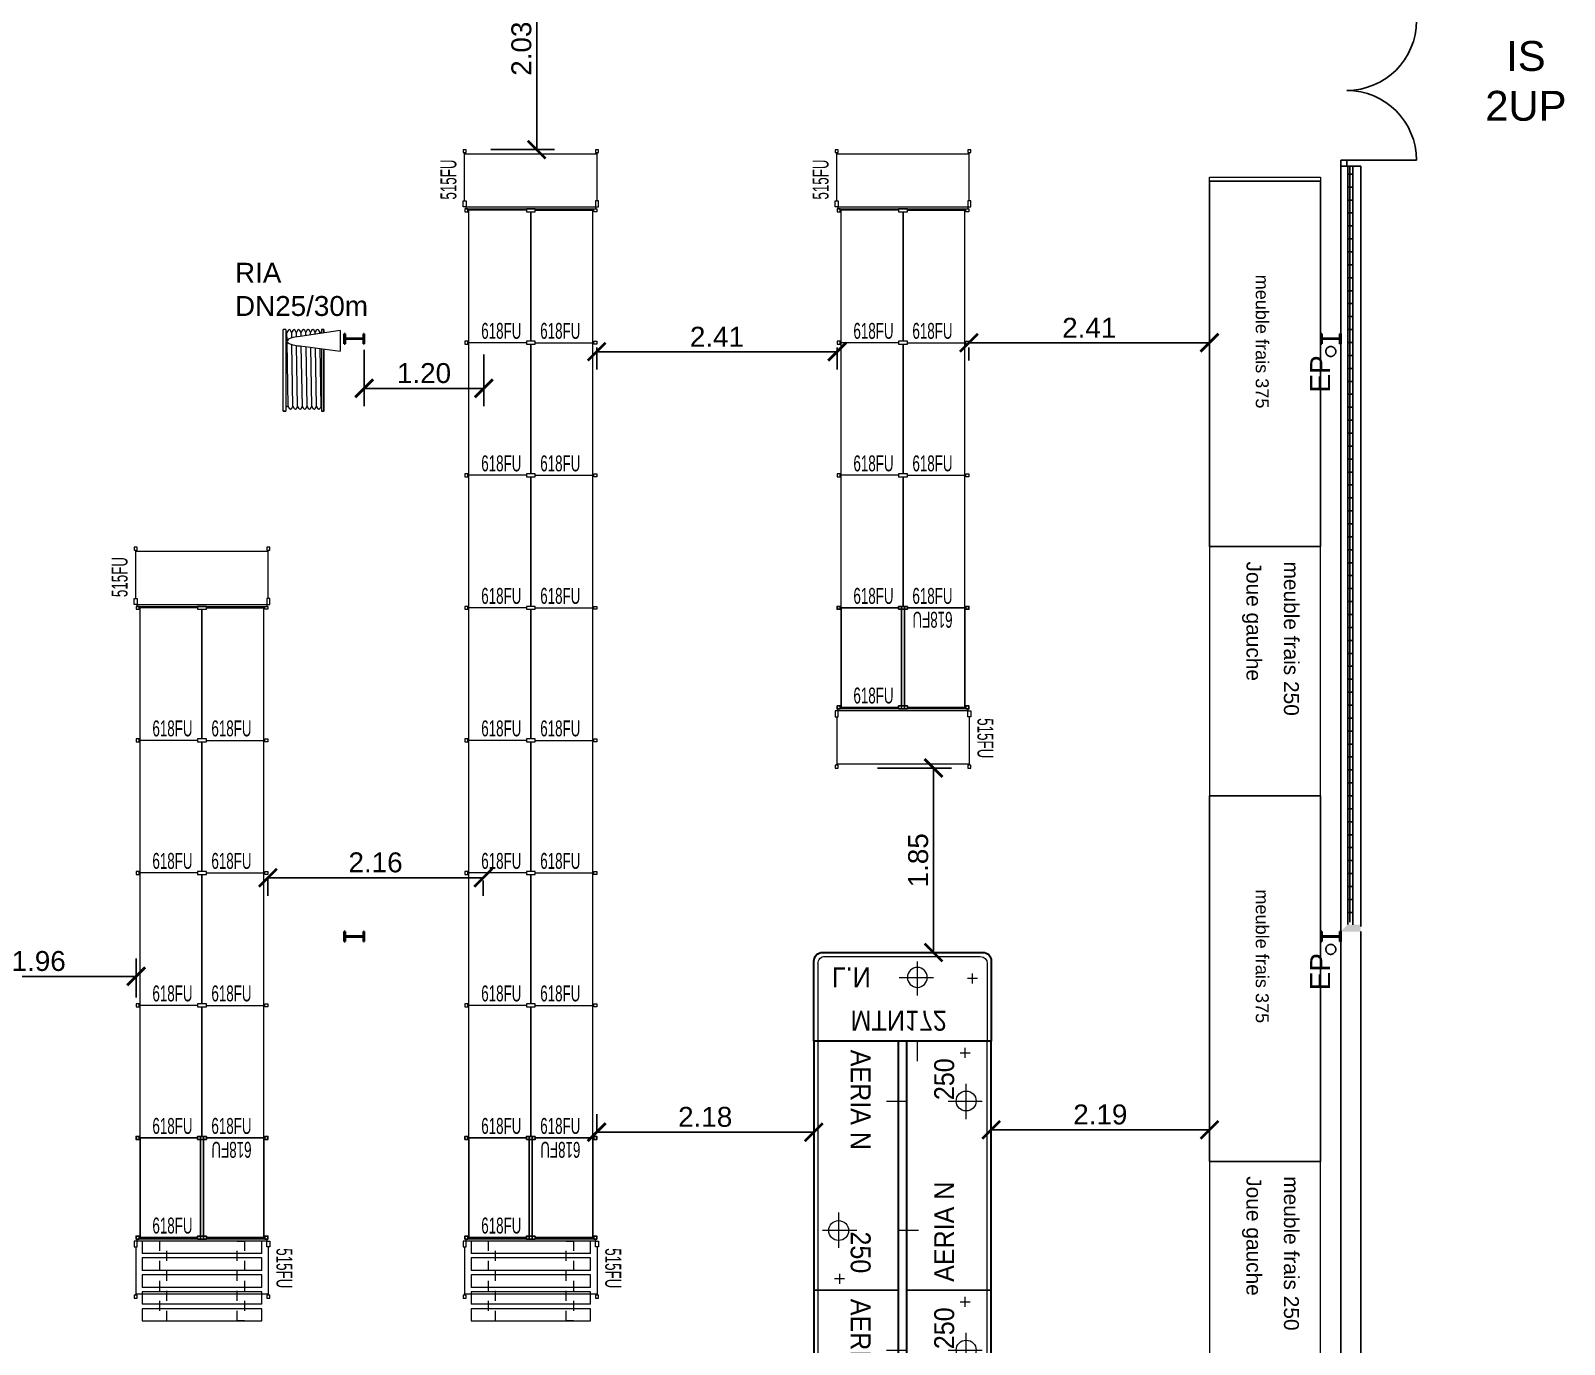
# Model space of a CAD drawing. Header units: millimetres. Extents: x 15590 to 15992, y 1055 to 1132.
# Drawn here: x 15718.58 to 15733.97, y 1092.16 to 1105.35 of the extents above; entities that cross this region are included whole.
import ezdxf
from ezdxf.enums import TextEntityAlignment as Align

# ---------------------------------------------------------------- set-up
doc = ezdxf.new("R2010")
doc.units = ezdxf.units.MM
doc.header["$MEASUREMENT"] = 0
doc.linetypes.add('CACHE2', pattern=[0.1875, 0.125, -0.0625])
doc.linetypes.add('Tirets', pattern=[0.004586, 0.002822, -0.001764])
doc.layers.get('0').update_dxf_attribs({"lineweight": 9})
for name, color, linetype in [('007-GONDOLES', 5, 'Continuous'), ('EP', 7, 'Continuous'), ('FAMILLES', 8, 'Continuous'), ('frais', 5, 'Continuous'), ('GOND', 6, 'Continuous'), ('Gondoles.VETTI', 7, 'Continuous'), ('Mobilier', 252, 'Continuous'), ('murs exterieurs.P', 7, 'Continuous'), ('murs interieurs.P', 7, 'Continuous'), ('structure', 7, 'Continuous')]:
    doc.layers.add(name, color=color, linetype=linetype)
for name, color, linetype, lineweight in [('DM cloison', 7, 'Continuous', 9), ('DM Divers', 7, 'Continuous', 9), ('DM RIA', 7, 'Continuous', 9)]:
    doc.layers.add(name, color=color, linetype=linetype, lineweight=lineweight)
doc.styles.add('GENERATED_STYLE_2', font='')
doc.styles.get("Standard").update_dxf_attribs({"font": 'swiss.ttf', "height": 0.2})
doc.styles.get('GENERATED_STYLE_2').set_extended_font_data('Arial Occidental')
doc.dimstyles.get("Standard").update_dxf_attribs({"dimtxt": 0.2, "dimasz": 0.18, "dimexe": 0.18, "dimexo": 0.0625, "dimgap": 0.05, "dimtad": 1, "dimzin": 4, "dimdsep": 46, "dimtxsty": 'Standard', "dimblk": 'ARCHTICK', "dimcen": 0.09, "dimadec": 0, "dimazin": 0, "dimtfac": 1, "dimtofl": 0, "dimtmove": 0, "dimatfit": 3, "dimfxl": 1, "dimtolj": 1, "dimtzin": 0, "dimarcsym": 0})

# ---------------------------------------------------------------- blocks, each defined once
blk = doc.blocks.new('2 UP')
at = {"layer": 'DM Divers', "insert": (66, -204), "char_height": 300, "width": 1121.01, "attachment_point": 2}
blk.add_mtext('{\\fArial|b0|i0|c0|p34;\\C1;IS \\P2UP}', dxfattribs=at)
blk = doc.blocks.new('*U45')
at = {"layer": 'DM RIA', "color": 1, "linetype": 'Continuous'}
for p, q in [((-470, -809), (-470, 11)), ((-443, 11), (-470, 11)), ((-443, 11), (-443, -809)), ((104, 0), (-299, -60)), ((-60, 11), (-86, 11)), ((-86, 11), (-60, 11)), ((-86, 11), (-86, -28)), ((-60, -18), (-60, 11)), ((-60, 11), (-60, -24)), ((104, 0), (104, -209)), ((-431, -22), (-443, -22)), ((-430, -103), (-431, -22)), ((-419, -759), (-430, -113)), ((-383, -74), (-384, -22)), ((-371, -759), (-382, -142)), ((-336, -64), (-337, -22)), ((-337, -22), (-337, -22)), ((-324, -759), (-335, -152)), ((-289, -58), (-290, -22)), ((-243, -22), (-243, -22)), ((-242, -51), (-243, -22)), ((-195, -44), (-196, -22)), ((-148, -38), (-148, -22)), ((-86, -22), (-101, -22)), ((-101, -31), (-101, -22)), ((-299, -155), (104, -209)), ((-277, -759), (-288, -157)), ((-230, -761), (-240, -163)), ((-183, -760), (-193, -169)), ((-136, -759), (-146, -176)), ((-88, -758), (-98, -182)), ((-86, -184), (-86, -809)), ((-60, -187), (-60, -809)), ((-60, -809), (-60, -198)), ((-371, -759), (-372, -759)), ((-86, -759), (-89, -759)), ((-470, -809), (-443, -809)), ((-443, -809), (-470, -809)), ((-86, -809), (-60, -809)), ((-60, -809), (-86, -809))]:
    blk.add_line(p, q, dxfattribs=at)
for centre, major_axis, start_param, end_param in [((-408, -120), (0, 128), 5.586483, 6.979887), ((-361, -120), (0, 128), 5.586483, 6.979887), ((-313, -120), (0, 128), 5.586483, 6.979887), ((-266, -120), (0, 128), 5.586483, 6.979887), ((-219, -120), (0, 128), 5.586483, 6.979887), ((-172, -120), (0, 128), 5.586483, 6.979887), ((-125, -119), (0, 128), 5.586483, 6.979887), ((-260, -108), (-170, 0), 4.940257, 7.626113), ((-392, -641), (-41, -121), 5.930977, 6.635394), ((-397, -661), (2, -128), 5.58648, 6.97989), ((-349, -662), (2, -128), 5.586496, 6.979875), ((-302, -662), (2, -128), 5.586491, 6.97988), ((-255, -663), (2, -128), 5.58648, 6.97989), ((-208, -663), (2, -128), 5.58648, 6.97989), ((-161, -662), (2, -128), 5.586496, 6.979875), ((-114, -661), (2, -128), 5.58648, 6.97989)]:
    blk.add_ellipse(centre, major_axis=major_axis, ratio=0.287901, start_param=start_param, end_param=end_param, dxfattribs=at)
blk = doc.blocks.new('RIA 25 30 m')
at = {"layer": 'DM RIA', "insert": (49, 587), "char_height": 200, "width": 1661.44, "attachment_point": 1}
blk.add_mtext('{\\fArial|b0|i0|c0|p34;\\C1;RIA DN25/30m}', dxfattribs=at)
blk = doc.blocks.new('FRAIS250')
at = {"layer": 'frais', "linetype": 'ByBlock', "lineweight": -2}
for p, q in [((-0.558, 2.5), (-0.558, 0)), ((0.557, 2.5), (-0.558, 2.5)), ((0.557, 0), (0.557, 2.5)), ((-0.558, 0), (0.557, 0)), ((-0.558, 0), (0.557, 0))]:
    blk.add_line(p, q, dxfattribs=at)
at = {"layer": 'frais', "linetype": 'ByBlock', "lineweight": -2, "oblique": -180, "text_generation_flag": 6}
for s, p in [('Joue gauche', (-0.187, 2.351)), ('meuble frais 250', (0.189, 2.351))]:
    blk.add_text(s, height=0.15, rotation=90, dxfattribs=at).set_placement(p)
blk = doc.blocks.new('_ArchTick')
at = {"color": 0, "linetype": 'ByBlock', "const_width": 0.15}
blk.add_lwpolyline([(-0.5, -0.5), (0.5, 0.5)], dxfattribs=at)
blk = doc.blocks.new('*D191')
at = {"color": 0, "lineweight": -2, "transparency": 16777216}
for p, q in [((15721.928, 1102.146), (15721.928, 1101.58)), ((15723.128, 1102.1), (15723.128, 1101.58)), ((15723.128, 1101.76), (15721.928, 1101.76))]:
    blk.add_line(p, q, dxfattribs=at)
at = {"layer": 'DEFPOINTS', "color": 0, "transparency": 16777216}
for p in [(15721.928, 1102.208), (15723.128, 1102.162), (15721.928, 1101.76)]:
    blk.add_point(p, dxfattribs=at)
at = {"color": 0, "lineweight": -2, "transparency": 16777216, "xscale": 0.18, "yscale": 0.18, "zscale": 0.18, "rotation": 180}
blk.add_blockref('_ArchTick', (15721.928, 1101.76), dxfattribs=at)
at = {"color": 0, "lineweight": -2, "transparency": 16777216, "xscale": 0.18, "yscale": 0.18, "zscale": 0.18}
blk.add_blockref('_ArchTick', (15723.128, 1101.76), dxfattribs=at)
at = {"color": 0, "transparency": 16777216, "insert": (15722.528, 1101.912), "char_height": 0.2, "attachment_point": 5}
blk.add_mtext('\\A1;1.20', dxfattribs=at)
blk = doc.blocks.new('*D192')
at = {"color": 0, "lineweight": -2, "transparency": 16777216}
for p, q in [((15723.982, 1106.183), (15723.479, 1106.183)), ((15723.659, 1106.183), (15723.659, 1104.156)), ((15723.197, 1104.156), (15723.839, 1104.156))]:
    blk.add_line(p, q, dxfattribs=at)
at = {"layer": 'DEFPOINTS', "color": 0, "transparency": 16777216}
for p in [(15724.044, 1106.183), (15723.135, 1104.156), (15723.659, 1104.156)]:
    blk.add_point(p, dxfattribs=at)
at = {"color": 0, "lineweight": -2, "transparency": 16777216, "xscale": 0.18, "yscale": 0.18, "zscale": 0.18}
for p, rotation in [((15723.659, 1106.183), 90), ((15723.659, 1104.156), 270)]:
    blk.add_blockref('_ArchTick', p, dxfattribs=dict(at, rotation=rotation))
at = {"color": 0, "transparency": 16777216, "insert": (15723.506, 1105.169), "char_height": 0.2, "attachment_point": 5, "rotation": 90}
blk.add_mtext('\\A1;2.03', dxfattribs=at)
blk = doc.blocks.new('*U65')
at = {"color": 5, "linetype": 'ByBlock', "lineweight": -2}
for p, q in [((0.04, 1.115), (3.71, 1.115)), ((0.04, 1.115), (0.04, 0)), ((3.71, 1.115), (3.71, 0)), ((3.71, 0), (0.04, 0))]:
    blk.add_line(p, q, dxfattribs=at)
blk.add_text('meuble frais 375', height=0.13, dxfattribs=at).set_placement((0.98, 0.464))
blk = doc.blocks.new('aeria-N250')
at = {"layer": '007-GONDOLES', "lineweight": 5}
for p, q in [((190, 105), (190, 85)), ((0, 85), (0, 0)), ((0, 85), (0, 0)), ((250, 0), (250, 85)), ((250, 0), (250, 85)), ((190, 43.1), (190, 8.9)), ((238.5, 31), (238.5, 21)), ((171.9, 25), (207.3, 25)), ((233.5, 26), (243.5, 26)), ((0, 4), (250, 4))]:
    blk.add_line(p, q, dxfattribs=at)
at = {"layer": '007-GONDOLES', "lineweight": 30}
for p, q in [((250, 85), (0, 85)), ((0, 0), (250, 0))]:
    blk.add_line(p, q, dxfattribs=at)
at = {"layer": '007-GONDOLES', "lineweight": 5}
blk.add_circle((190, 25), 10, dxfattribs=at)
at = {"layer": '007-GONDOLES', "lineweight": 5, "width": 0.9}
blk.add_text('AERIA N', height=20, dxfattribs=at).set_placement((8.5, 47.1), align=Align.MIDDLE_LEFT)
blk.add_text('250', height=20, dxfattribs=at).set_placement((211.9, 47.1), align=Align.MIDDLE_CENTER)
blk = doc.blocks.new('aeria-MTN172')
at = {"layer": '007-GONDOLES', "lineweight": 30}
for p, q in [((80.4, 178), (0, 178)), ((0, 178), (0, 0)), ((89, 8.6), (89, 169.4)), ((0, 0), (80.4, 0))]:
    blk.add_line(p, q, dxfattribs=at)
at = {"layer": '007-GONDOLES', "lineweight": 5}
for p, q in [((78, 174), (0, 174)), ((58, 159), (68, 159)), ((63, 164), (63, 154)), ((85, 11), (85, 167)), ((64, 85.6), (64, 120)), ((-20, 103.8), (0, 103.8)), ((45.9, 103.8), (80.1, 103.8)), ((78, 4), (0, 4))]:
    blk.add_line(p, q, dxfattribs=at)
blk.add_circle((64, 103.8), 10, dxfattribs=at)
for centre, start, end in [((78, 167), 0, 90), ((78, 11), 270, 0)]:
    blk.add_arc(centre, 7, start, end, dxfattribs=at)
at = {"layer": '007-GONDOLES', "lineweight": 30}
for centre, start, end in [((80.4, 169.4), 0, 90), ((80.4, 8.6), 270, 0)]:
    blk.add_arc(centre, 8.6, start, end, dxfattribs=at)
at = {"layer": '007-GONDOLES', "lineweight": 5, "width": 0.9}
blk.add_text('MTN172', height=20, rotation=90, dxfattribs=at).set_placement((20.5, 85.1), align=Align.MIDDLE_CENTER)
blk.add_text('L.N', height=20, rotation=90, dxfattribs=at).set_placement((64, 18), align=Align.MIDDLE_LEFT)
blk = doc.blocks.new('*D218')
at = {"color": 0, "lineweight": -2, "transparency": 16777216}
for p, q in [((15717.683, 1095.645), (15717.683, 1096.038)), ((15719.639, 1095.645), (15719.639, 1096.038)), ((15717.683, 1095.858), (15719.639, 1095.858))]:
    blk.add_line(p, q, dxfattribs=at)
at = {"layer": 'DEFPOINTS', "color": 0, "transparency": 16777216}
for p in [(15719.639, 1095.858), (15717.683, 1095.582), (15719.639, 1095.582)]:
    blk.add_point(p, dxfattribs=at)
at = {"color": 0, "lineweight": -2, "transparency": 16777216, "xscale": 0.18, "yscale": 0.18, "zscale": 0.18, "rotation": 180}
blk.add_blockref('_ArchTick', (15717.683, 1095.858), dxfattribs=at)
at = {"color": 0, "lineweight": -2, "transparency": 16777216, "xscale": 0.18, "yscale": 0.18, "zscale": 0.18}
blk.add_blockref('_ArchTick', (15719.639, 1095.858), dxfattribs=at)
at = {"color": 0, "transparency": 16777216, "insert": (15718.661, 1096.011), "char_height": 0.2, "attachment_point": 5}
blk.add_mtext('\\A1;1.96', dxfattribs=at)
blk = doc.blocks.new('*D219')
at = {"color": 0, "lineweight": -2, "transparency": 16777216}
for p, q in [((15720.962, 1096.85), (15720.962, 1096.668)), ((15720.962, 1096.848), (15723.123, 1096.848)), ((15723.123, 1096.82), (15723.123, 1096.668))]:
    blk.add_line(p, q, dxfattribs=at)
at = {"layer": 'DEFPOINTS', "color": 0, "transparency": 16777216}
for p in [(15720.962, 1096.912), (15723.123, 1096.882), (15723.123, 1096.848)]:
    blk.add_point(p, dxfattribs=at)
at = {"color": 0, "lineweight": -2, "transparency": 16777216, "xscale": 0.18, "yscale": 0.18, "zscale": 0.18, "rotation": 180}
blk.add_blockref('_ArchTick', (15720.962, 1096.848), dxfattribs=at)
at = {"color": 0, "lineweight": -2, "transparency": 16777216, "xscale": 0.18, "yscale": 0.18, "zscale": 0.18}
blk.add_blockref('_ArchTick', (15723.123, 1096.848), dxfattribs=at)
at = {"color": 0, "transparency": 16777216, "insert": (15722.042, 1097.001), "char_height": 0.2, "attachment_point": 5}
blk.add_mtext('\\A1;2.16', dxfattribs=at)
blk = doc.blocks.new('2P618X133')
at = {"color": 6}
for points in [[(-0.621, 1.345), (-0.631, 1.345), (-0.631, 1.36), (-0.662, 1.36), (-0.662, 1.33), (-0.631, 1.33), (-0.631, 1.345), (-0.621, 1.345)], [(-0.045, 1.345), (-0.621, 1.345)], [(-0.621, 0.015), (-0.621, 1.345)], [(0.045, 1.345), (0.621, 1.345)], [(0.621, 1.345), (0.631, 1.345), (0.631, 1.36), (0.662, 1.36), (0.662, 1.33), (0.631, 1.33), (0.631, 1.345), (0.621, 1.345)], [(0.621, 0.015), (0.621, 1.345)], [(-0.621, 0.015), (-0.631, 0.015), (-0.631, 0.03), (-0.662, 0.03), (-0.662, 0), (-0.631, 0), (-0.631, 0.015), (-0.621, 0.015)], [(-0.045, 0.015), (-0.621, 0.015)], [(0.045, 0.015), (0.621, 0.015)], [(0.621, 0.015), (0.631, 0.015), (0.631, 0.03), (0.662, 0.03), (0.662, 0), (0.631, 0), (0.631, 0.015), (0.621, 0.015)]]:
    blk.add_lwpolyline(points, dxfattribs=at)
for points in [[(-0.045, 1.33), (0.045, 1.33), (0.045, 1.36), (-0.045, 1.36)], [(-0.045, 0), (0.045, 0), (0.045, 0.03), (-0.045, 0.03)]]:
    blk.add_lwpolyline(points, close=True, dxfattribs=at)
at = {"color": 7, "lineweight": 25}
blk.add_lwpolyline([(0, 0.03), (0, 1.33)], dxfattribs=at)
blk.add_lwpolyline([(0, 0.03), (0, 1.33)], dxfattribs=at)
at = {"color": 151, "lineweight": 15, "width": 0.6}
for p in [(-0.095, 0.135), (0.497, 0.135)]:
    blk.add_text('618FU', height=0.16, dxfattribs=at).set_placement(p, align=Align.MIDDLE_RIGHT)
blk = doc.blocks.new('TG 515X133')
at = {"color": 6}
for p, q in [((-0.68, 0.02), (-0.68, 0.08)), ((-0.68, 0.08), (-0.65, 0.08)), ((-0.65, 0.02), (-0.68, 0.02)), ((-0.65, 0.08), (-0.65, 0.02)), ((-0.65, 0), (-0.65, 0.02)), ((-0.65, 0.02), (0.65, 0.02)), ((-0.65, 0), (0.65, 0)), ((0.68, 0.08), (0.65, 0.08)), ((0.65, 0.08), (0.65, 0.02)), ((0.65, 0.02), (0.68, 0.02)), ((0.65, 0.02), (0.65, 0)), ((0.68, 0.02), (0.68, 0.08))]:
    blk.add_line(p, q, dxfattribs=at)
for points in [[(-0.665, 0.5535), (-0.665, 0.5635), (-0.65, 0.5635), (-0.65, 0.5935), (-0.68, 0.5935), (-0.68, 0.5635), (-0.665, 0.5635), (-0.665, 0.5535)], [(-0.665, 0.08), (-0.665, 0.5535)], [(-0.665, 0.553), (0.665, 0.553)], [(0.665, 0.5535), (0.665, 0.5635), (0.68, 0.5635), (0.68, 0.5935), (0.65, 0.5935), (0.65, 0.5635), (0.665, 0.5635), (0.665, 0.5535)], [(0.665, 0.08), (0.665, 0.5535)]]:
    blk.add_lwpolyline(points, dxfattribs=at)
blk = doc.blocks.new('TG 515X133 1')
blk.add_blockref('TG 515X133', (0, 0))
at = {"color": 151, "lineweight": 15, "width": 0.6}
blk.add_text('515FU', height=0.16, rotation=90, dxfattribs=at).set_placement((-0.827, 0.495), align=Align.MIDDLE_RIGHT)
blk = doc.blocks.new('JOUE FRAIS')
at = {"layer": 'frais', "linetype": 'ByBlock', "lineweight": -2}
for p, q in [((-0.558, 0.04), (0.557, 0.04)), ((-0.558, 0), (-0.558, 0.04)), ((0.557, 0), (-0.558, 0)), ((0.557, 0.04), (0.557, 0))]:
    blk.add_line(p, q, dxfattribs=at)
blk = doc.blocks.new('A$C29413FD8')
at = {"layer": 'Mobilier', "color": 34, "linetype": 'Continuous', "lineweight": 9}
for p, q in [((0.125, 1.2), (0, 1.2)), ((0, 1.2), (0, 0)), ((0.125, 1.2), (0.125, 0)), ((0.295, 1.2), (0.17, 1.2)), ((0.17, 1.2), (0.17, 0)), ((0.295, 1.2), (0.295, 0)), ((0.465, 1.2), (0.34, 1.2)), ((0.34, 1.2), (0.34, 0)), ((0.465, 1.2), (0.465, 0)), ((0.635, 1.2), (0.51, 1.2)), ((0.51, 1.2), (0.51, 0)), ((0.635, 1.2), (0.635, 0)), ((0.8, 1.2), (0.68, 1.2)), ((0.68, 1.2), (0.68, 0)), ((0.8, 0), (0.8, 1.2)), ((0, 0), (0.125, 0)), ((0.17, 0), (0.295, 0)), ((0.34, 0), (0.465, 0)), ((0.51, 0), (0.635, 0)), ((0.68, 0), (0.8, 0))]:
    blk.add_line(p, q, dxfattribs=at)
at = {"layer": 'Mobilier', "color": 34, "linetype": 'CACHE2', "lineweight": 9, "ltscale": 0.8}
for points in [[(0, 1.027), (0.8, 1.027), (0.8, 0.953), (0, 0.953)], [(0, 0.173), (0.8, 0.173), (0.8, 0.247), (0, 0.247)]]:
    blk.add_lwpolyline(points, close=True, dxfattribs=at)
blk = doc.blocks.new('A$C72C830AC')
at = {"layer": 'GOND', "color": 7, "lineweight": 25}
blk.add_lwpolyline([(0, 1.03), (0, 0.03)], dxfattribs=at)
at = {"layer": 'GOND'}
for points in [[(0.06, 1.03), (0, 1.03), (0, 1), (0.06, 1)], [(0.06, 0.03), (0, 0.03), (0, 0), (0.06, 0)]]:
    blk.add_lwpolyline(points, close=True, dxfattribs=at)
for points in [[(0.06, 1.015), (0.636, 1.015)], [(0.636, 1.015), (0.646, 1.015), (0.646, 1), (0.676, 1), (0.676, 1.03), (0.646, 1.03), (0.646, 1.015), (0.636, 1.015)], [(0.636, 1.015), (0.636, 0.015)], [(0.06, 0.015), (0.636, 0.015)], [(0.636, 0.015), (0.646, 0.015), (0.646, 0), (0.676, 0), (0.676, 0.03), (0.646, 0.03), (0.646, 0.015), (0.636, 0.015)]]:
    blk.add_lwpolyline(points, dxfattribs=at)
at = {"color": 151, "lineweight": 15, "width": 0.6}
blk.add_text('618FU', height=0.16, rotation=180, dxfattribs=at).set_placement((0.11, 0.895), align=Align.MIDDLE_RIGHT)
blk = doc.blocks.new('*D226')
at = {"color": 0, "lineweight": -2, "transparency": 16777216}
for p, q in [((15727.078, 1097.949), (15727.821, 1097.949)), ((15727.641, 1097.949), (15727.641, 1096.098)), ((15727.393, 1096.098), (15727.821, 1096.098))]:
    blk.add_line(p, q, dxfattribs=at)
at = {"layer": 'DEFPOINTS', "color": 0, "transparency": 16777216}
for p in [(15727.015, 1097.949), (15727.331, 1096.098), (15727.641, 1096.098)]:
    blk.add_point(p, dxfattribs=at)
at = {"color": 0, "lineweight": -2, "transparency": 16777216, "xscale": 0.18, "yscale": 0.18, "zscale": 0.18}
for p, rotation in [((15727.641, 1097.949), 90), ((15727.641, 1096.098), 270)]:
    blk.add_blockref('_ArchTick', p, dxfattribs=dict(at, rotation=rotation))
at = {"color": 0, "transparency": 16777216, "insert": (15727.488, 1097.023), "char_height": 0.2, "attachment_point": 5, "rotation": 90}
blk.add_mtext('\\A1;1.85', dxfattribs=at)
blk = doc.blocks.new('*D227')
at = {"color": 0, "lineweight": -2, "transparency": 16777216}
for p, q in [((15724.261, 1094.285), (15724.261, 1094.474)), ((15726.439, 1094.285), (15726.439, 1094.474)), ((15724.261, 1094.294), (15726.439, 1094.294))]:
    blk.add_line(p, q, dxfattribs=at)
at = {"layer": 'DEFPOINTS', "color": 0, "transparency": 16777216}
for p in [(15724.261, 1094.222), (15726.439, 1094.294), (15726.439, 1094.222)]:
    blk.add_point(p, dxfattribs=at)
at = {"color": 0, "lineweight": -2, "transparency": 16777216, "xscale": 0.18, "yscale": 0.18, "zscale": 0.18, "rotation": 180}
blk.add_blockref('_ArchTick', (15724.261, 1094.294), dxfattribs=at)
at = {"color": 0, "lineweight": -2, "transparency": 16777216, "xscale": 0.18, "yscale": 0.18, "zscale": 0.18}
blk.add_blockref('_ArchTick', (15726.439, 1094.294), dxfattribs=at)
at = {"color": 0, "transparency": 16777216, "insert": (15725.35, 1094.447), "char_height": 0.2, "attachment_point": 5}
blk.add_mtext('\\A1;2.18', dxfattribs=at)
blk = doc.blocks.new('*D228')
at = {"color": 0, "lineweight": -2, "transparency": 16777216}
for p, q in [((15728.219, 1094.357), (15728.219, 1094.498)), ((15730.411, 1094.357), (15730.411, 1094.498)), ((15728.219, 1094.318), (15730.411, 1094.318))]:
    blk.add_line(p, q, dxfattribs=at)
at = {"layer": 'DEFPOINTS', "color": 0, "transparency": 16777216}
for p in [(15730.411, 1094.318), (15728.219, 1094.294), (15730.411, 1094.294)]:
    blk.add_point(p, dxfattribs=at)
at = {"color": 0, "lineweight": -2, "transparency": 16777216, "xscale": 0.18, "yscale": 0.18, "zscale": 0.18, "rotation": 180}
blk.add_blockref('_ArchTick', (15728.219, 1094.318), dxfattribs=at)
at = {"color": 0, "lineweight": -2, "transparency": 16777216, "xscale": 0.18, "yscale": 0.18, "zscale": 0.18}
blk.add_blockref('_ArchTick', (15730.411, 1094.318), dxfattribs=at)
at = {"color": 0, "transparency": 16777216, "insert": (15729.315, 1094.471), "char_height": 0.2, "attachment_point": 5}
blk.add_mtext('\\A1;2.19', dxfattribs=at)
blk = doc.blocks.new('*D239')
at = {"color": 0, "lineweight": -2, "transparency": 16777216}
for p, q in [((15724.261, 1102.17), (15724.261, 1101.948)), ((15726.674, 1102.17), (15726.674, 1101.948)), ((15724.261, 1102.128), (15726.674, 1102.128))]:
    blk.add_line(p, q, dxfattribs=at)
at = {"layer": 'DEFPOINTS', "color": 0, "transparency": 16777216}
for p in [(15724.261, 1102.232), (15726.674, 1102.232), (15726.674, 1102.128)]:
    blk.add_point(p, dxfattribs=at)
at = {"color": 0, "lineweight": -2, "transparency": 16777216, "xscale": 0.18, "yscale": 0.18, "zscale": 0.18, "rotation": 180}
blk.add_blockref('_ArchTick', (15724.261, 1102.128), dxfattribs=at)
at = {"color": 0, "lineweight": -2, "transparency": 16777216, "xscale": 0.18, "yscale": 0.18, "zscale": 0.18}
blk.add_blockref('_ArchTick', (15726.674, 1102.128), dxfattribs=at)
at = {"color": 0, "transparency": 16777216, "insert": (15725.468, 1102.278), "char_height": 0.2, "attachment_point": 5}
blk.add_mtext('\\A1;2.41', dxfattribs=at)
blk = doc.blocks.new('*D240')
at = {"color": 0, "lineweight": -2, "transparency": 16777216}
for p, q in [((15727.997, 1102.218), (15730.411, 1102.218)), ((15727.997, 1102.17), (15727.997, 1102.038)), ((15730.411, 1102.17), (15730.411, 1102.038))]:
    blk.add_line(p, q, dxfattribs=at)
at = {"layer": 'DEFPOINTS', "color": 0, "transparency": 16777216}
for p in [(15727.997, 1102.232), (15730.411, 1102.232), (15730.411, 1102.218)]:
    blk.add_point(p, dxfattribs=at)
at = {"color": 0, "lineweight": -2, "transparency": 16777216, "xscale": 0.18, "yscale": 0.18, "zscale": 0.18, "rotation": 180}
blk.add_blockref('_ArchTick', (15727.997, 1102.218), dxfattribs=at)
at = {"color": 0, "lineweight": -2, "transparency": 16777216, "xscale": 0.18, "yscale": 0.18, "zscale": 0.18}
blk.add_blockref('_ArchTick', (15730.411, 1102.218), dxfattribs=at)
at = {"color": 0, "transparency": 16777216, "insert": (15729.204, 1102.368), "char_height": 0.2, "attachment_point": 5}
blk.add_mtext('\\A1;2.41', dxfattribs=at)

msp = doc.modelspace()

# ---------------------------------------------------------------- hatches: boundary and pattern name
at = {"layer": 'murs exterieurs.P', "linetype": 'Continuous', "ltscale": 1000}
h = msp.add_hatch(dxfattribs=at)
h.set_pattern_fill('ISOLANT_POLYSTYRENE_0005', color=256, scale=0.1, angle=90, style=0, pattern_type=2)
h.set_pattern_definition([(90, (15693.99056, 1074.65998), (-0.13, 8e-18), []), (180, (15693.99056, 1074.65998), (-8e-18, -0.13), [])])
h.paths.add_polyline_path([(15731.848, 1096.428), (15731.848, 1103.99), (15731.798, 1103.99), (15731.798, 1096.378)], flags=0)
msp.add_hatch(color=256, dxfattribs=at).paths.add_polyline_path([(15731.728, 1096.308), (15731.928, 1096.308), (15731.928, 1096.378), (15731.798, 1096.378)], flags=0)

# ---------------------------------------------------------------- linework, layer by layer
at = {"layer": 'EP', "linetype": 'Tirets', "ltscale": 1000}
for centre in [(15731.628, 1102.13), (15731.628, 1096.129)]:
    msp.add_circle(centre, 0.05, dxfattribs=at)
at = {"layer": 'Gondoles.VETTI', "linetype": 'Continuous', "ltscale": 1000}
for p, q in [((15731.728, 1103.3), (15731.728, 1076.7)), ((15731.728, 1076.7), (15731.728, 1103.3))]:
    msp.add_line(p, q, dxfattribs=at)
at = {"layer": 'murs exterieurs.P', "linetype": 'Continuous', "ltscale": 1000}
for p, q in [((15731.788, 1104.05), (15731.728, 1104.05)), ((15731.728, 1104.05), (15731.728, 1103.99)), ((15731.788, 1103.99), (15731.788, 1104.05)), ((15731.788, 1104.05), (15732.488, 1104.05)), ((15731.728, 1103.99), (15731.788, 1103.99)), ((15731.848, 1103.99), (15731.798, 1103.99)), ((15731.928, 1103.99), (15731.848, 1103.99)), ((15731.848, 1096.374), (15731.848, 1103.99))]:
    msp.add_line(p, q, dxfattribs=at)
at = {"layer": 'murs exterieurs.P', "color": 31, "linetype": 'Continuous', "lineweight": 25, "ltscale": 1000}
for q in [(15731.728, 1103.99), (15731.798, 1096.378)]:
    msp.add_line((15731.798, 1103.99), q, dxfattribs=at)
at = {"layer": 'murs exterieurs.P', "color": 31, "linetype": 'Continuous', "lineweight": 25, "ltscale": 1000, "flags": 128}
msp.add_lwpolyline([(15731.728, 1103.99), (15731.728, 1096.308)], dxfattribs=at)
at = {"layer": 'murs exterieurs.P', "linetype": 'Continuous', "ltscale": 1000, "flags": 128}
for points in [[(15731.928, 1096.359), (15731.928, 1103.99)], [(15731.728, 1096.308), (15731.728, 1070.51)], [(15731.928, 1070.51), (15731.928, 1096.308)]]:
    msp.add_lwpolyline(points, dxfattribs=at)
at = {"layer": 'murs exterieurs.P', "linetype": 'Continuous', "ltscale": 1000}
for centre, start, end in [((15731.788, 1105.45), 270, 0), ((15731.788, 1104.05), 0, 90)]:
    msp.add_arc(centre, 0.7, start, end, dxfattribs=at)
msp.add_point((15731.728, 1096.308), dxfattribs=at)
at = {"layer": 'murs interieurs.P', "linetype": 'Continuous', "ltscale": 1000, "flags": 128}
msp.add_lwpolyline([(15731.928, 1096.308), (15731.928, 1096.108)], dxfattribs=at)
at = {"layer": 'structure', "color": 160, "linetype": 'Continuous', "lineweight": 35, "ltscale": 1000}
for p, q in [((15721.737, 1102.308), (15721.728, 1102.308)), ((15721.728, 1102.308), (15721.728, 1102.208)), ((15721.737, 1102.267), (15721.737, 1102.308)), ((15721.928, 1102.308), (15721.92, 1102.308)), ((15721.92, 1102.308), (15721.92, 1102.267)), ((15721.928, 1102.208), (15721.928, 1102.308)), ((15731.537, 1102.308), (15731.528, 1102.308)), ((15731.528, 1102.308), (15731.528, 1102.208)), ((15731.537, 1102.267), (15731.537, 1102.308)), ((15731.728, 1102.308), (15731.72, 1102.308)), ((15731.72, 1102.308), (15731.72, 1102.267)), ((15731.728, 1102.208), (15731.728, 1102.308)), ((15721.728, 1102.208), (15721.737, 1102.208)), ((15721.737, 1102.208), (15721.737, 1102.25)), ((15721.914, 1102.261), (15721.743, 1102.261)), ((15721.743, 1102.256), (15721.914, 1102.256)), ((15721.92, 1102.25), (15721.92, 1102.208)), ((15721.92, 1102.208), (15721.928, 1102.208)), ((15731.528, 1102.208), (15731.537, 1102.208)), ((15731.537, 1102.208), (15731.537, 1102.25)), ((15731.714, 1102.261), (15731.542, 1102.261)), ((15731.542, 1102.256), (15731.714, 1102.256)), ((15731.72, 1102.25), (15731.72, 1102.208)), ((15731.72, 1102.208), (15731.728, 1102.208)), ((15721.737, 1096.308), (15721.728, 1096.308)), ((15721.728, 1096.308), (15721.728, 1096.208)), ((15721.737, 1096.266), (15721.737, 1096.308)), ((15721.928, 1096.308), (15721.92, 1096.308)), ((15721.92, 1096.308), (15721.92, 1096.266)), ((15721.928, 1096.208), (15721.928, 1096.308)), ((15731.537, 1096.308), (15731.528, 1096.308)), ((15731.528, 1096.308), (15731.528, 1096.208)), ((15731.537, 1096.266), (15731.537, 1096.308)), ((15731.728, 1096.308), (15731.72, 1096.308)), ((15731.72, 1096.308), (15731.72, 1096.266)), ((15731.728, 1096.208), (15731.728, 1096.308)), ((15721.728, 1096.208), (15721.737, 1096.208)), ((15721.737, 1096.208), (15721.737, 1096.249)), ((15721.914, 1096.26), (15721.743, 1096.26)), ((15721.743, 1096.255), (15721.914, 1096.255)), ((15721.92, 1096.249), (15721.92, 1096.208)), ((15721.92, 1096.208), (15721.928, 1096.208)), ((15731.528, 1096.208), (15731.537, 1096.208)), ((15731.537, 1096.208), (15731.537, 1096.249)), ((15731.714, 1096.26), (15731.542, 1096.26)), ((15731.542, 1096.255), (15731.714, 1096.255)), ((15731.72, 1096.249), (15731.72, 1096.208)), ((15731.72, 1096.208), (15731.728, 1096.208))]:
    msp.add_line(p, q, dxfattribs=at)
for centre, start, end in [((15721.743, 1102.267), 180, 270), ((15721.743, 1102.25), 90, 180), ((15721.914, 1102.267), 270, 0), ((15721.914, 1102.25), 0, 90), ((15731.542, 1102.267), 180, 270), ((15731.542, 1102.25), 90, 180), ((15731.714, 1102.267), 270, 0), ((15731.714, 1102.25), 0, 90), ((15721.743, 1096.266), 180, 270), ((15721.743, 1096.249), 90, 180), ((15721.914, 1096.266), 270, 0), ((15721.914, 1096.249), 0, 90), ((15731.542, 1096.266), 180, 270), ((15731.542, 1096.249), 90, 180), ((15731.714, 1096.266), 270, 0), ((15731.714, 1096.249), 0, 90)]:
    msp.add_arc(centre, 0.0056, start, end, dxfattribs=at)

# ---------------------------------------------------------------- block references
for name, p in [('TG 515X133 1', (15723.6, 1103.562)), ('TG 515X133 1', (15727.335, 1103.562)), ('2P618X133', (15723.6, 1102.202)), ('2P618X133', (15727.335, 1102.202)), ('2P618X133', (15723.6, 1100.872)), ('2P618X133', (15727.335, 1100.872)), ('2P618X133', (15723.6, 1099.542)), ('2P618X133', (15727.335, 1099.542)), ('TG 515X133 1', (15720.3, 1099.572)), ('2P618X133', (15720.3, 1098.212)), ('2P618X133', (15723.6, 1098.212)), ('2P618X133', (15720.3, 1096.882)), ('2P618X133', (15723.6, 1096.882)), ('2P618X133', (15720.3, 1095.552)), ('2P618X133', (15723.6, 1095.552)), ('2P618X133', (15720.3, 1094.222)), ('2P618X133', (15723.6, 1094.222))]:
    msp.add_blockref(name, p)
for name, p, rotation in [('TG 515X133 1', (15727.335, 1098.542), 180), ('TG 515X133 1', (15720.3, 1093.222), 180), ('TG 515X133 1', (15723.6, 1093.222), 180), ('A$C29413FD8', (15719.7, 1093.202), 269.9999999999999), ('A$C29413FD8', (15723, 1093.202), 269.9999999999999)]:
    msp.add_blockref(name, p, dxfattribs=dict(rotation=rotation))
at = {"layer": 'DM cloison', "xscale": 0.001, "yscale": 0.001, "zscale": 0.001}
for name, p in [('2 UP', (15733.52, 1105.45)), ('RIA 25 30 m', (15720.582, 1102.433)), ('*U45', (15721.584, 1102.341))]:
    msp.add_blockref(name, p, dxfattribs=at)
at = {"layer": 'DM cloison', "rotation": 0.001867389880046794}
msp.add_blockref('JOUE FRAIS', (15730.969, 1103.841), dxfattribs=at)
at = {"layer": 'DM cloison'}
for p in [(15730.969, 1097.671), (15730.969, 1091.501)]:
    msp.add_blockref('FRAIS250', p, dxfattribs=at)
at = {"layer": 'FAMILLES', "color": 5, "rotation": 180}
for p in [(15727.35, 1099.572), (15720.315, 1094.252), (15723.615, 1094.252)]:
    msp.add_blockref('A$C72C830AC', p, dxfattribs=at)
at = {"layer": 'FAMILLES', "color": 5}
for p in [(15727.32, 1098.542), (15720.285, 1093.222), (15723.585, 1093.222)]:
    msp.add_blockref('A$C72C830AC', p, dxfattribs=at)
at = {"layer": 'frais', "rotation": 269.9999999999999}
for p in [(15730.411, 1103.881), (15730.411, 1097.711)]:
    msp.add_blockref('*U65', p, dxfattribs=at)
at = {"layer": 'frais', "yscale": 0.01, "zscale": 0.01}
for name, p, xscale, rotation in [('aeria-MTN172', (15726.441, 1095.208), -0.01, 270), ('aeria-N250', (15726.439, 1095.207), 0.01, 270), ('aeria-N250', (15728.219, 1092.707), 0.01, 89.99999999999997), ('aeria-N250', (15726.439, 1092.707), 0.01, 270), ('aeria-N250', (15728.219, 1090.207), 0.01, 89.99999999999997)]:
    msp.add_blockref(name, p, dxfattribs=dict(at, xscale=xscale, rotation=rotation))

# ---------------------------------------------------------------- texts
at = {"layer": 'EP', "linetype": 'Continuous', "char_height": 0.2, "attachment_point": 5, "rotation": 90, "style": 'GENERATED_STYLE_2'}
for insert in [(15731.521, 1101.905), (15731.521, 1095.905)]:
    msp.add_mtext('{EP}', dxfattribs=dict(at, insert=insert))

# ---------------------------------------------------------------- dimensions: what is measured, and where the dimension line sits
for base, p1, p2, picture, middle in [((15723.659, 1104.156), (15724.044, 1106.183), (15723.135, 1104.156), '*D192', (15723.506, 1105.169)), ((15727.641, 1096.098), (15727.015, 1097.949), (15727.331, 1096.098), '*D226', (15727.488, 1097.023))]:
    dim = msp.add_linear_dim(base=base, p1=p1, p2=p2, angle=90, dimstyle='Standard')
    dim.commit()
    dim.dimension.update_dxf_attribs({"geometry": picture, "text_midpoint": middle})
for base, p1, p2, picture, middle in [((15730.411, 1102.218), (15727.997, 1102.232), (15730.411, 1102.232), '*D240', (15729.204, 1102.368)), ((15726.674, 1102.128), (15724.261, 1102.232), (15726.674, 1102.232), '*D239', (15725.468, 1102.278)), ((15721.928, 1101.76), (15723.128, 1102.162), (15721.928, 1102.208), '*D191', (15722.528, 1101.912)), ((15723.123, 1096.848), (15720.962, 1096.912), (15723.123, 1096.882), '*D219', (15722.042, 1097.001)), ((15719.639, 1095.858), (15717.683, 1095.582), (15719.639, 1095.582), '*D218', (15718.661, 1096.011)), ((15726.439, 1094.294), (15724.261, 1094.222), (15726.439, 1094.222), '*D227', (15725.35, 1094.447)), ((15730.411, 1094.318), (15728.219, 1094.294), (15730.411, 1094.294), '*D228', (15729.315, 1094.471))]:
    dim = msp.add_linear_dim(base=base, p1=p1, p2=p2, dimstyle='Standard')
    dim.commit()
    dim.dimension.update_dxf_attribs({"geometry": picture, "text_midpoint": middle})

doc.saveas('drawing.dxf')
